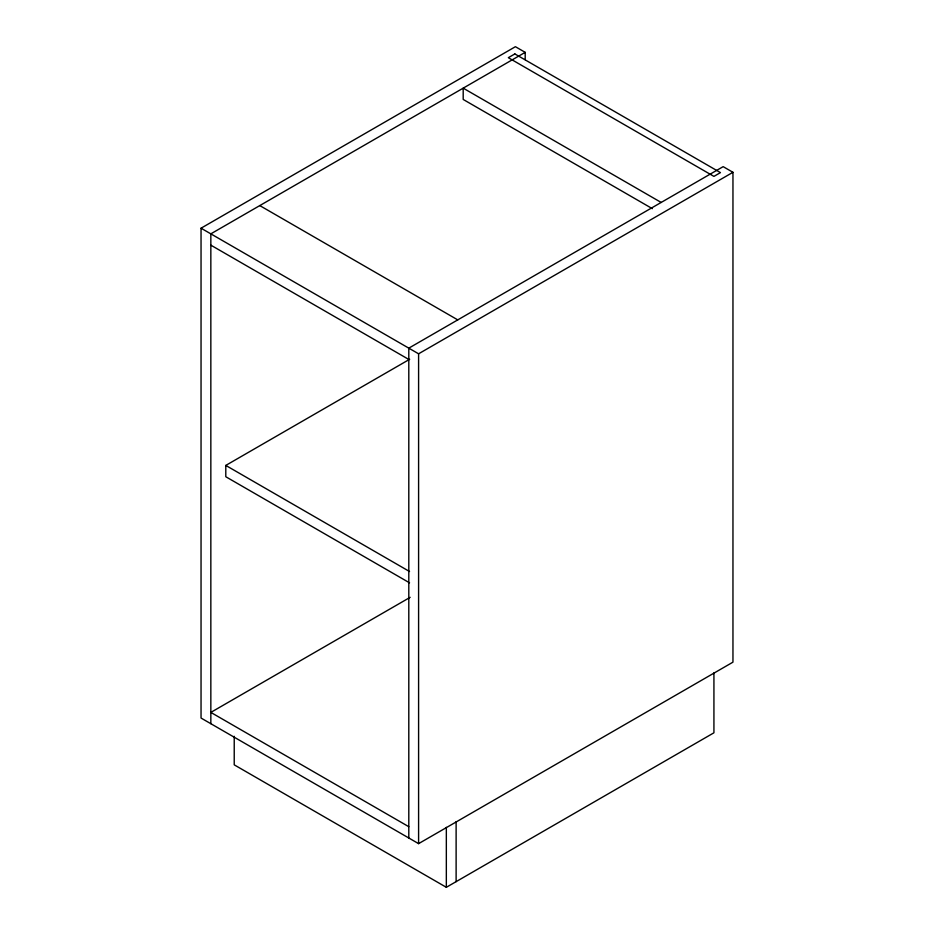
<?xml version="1.0" encoding="UTF-8"?>
<svg xmlns="http://www.w3.org/2000/svg" width="934" height="934" viewBox="0 0 934 934"><rect width="100%" height="100%" fill="white"/><g stroke="black" fill="none" stroke-linecap="round" stroke-linejoin="round"><path stroke-width="1.4" d="M408.8 837.996L408.8 348.148L723.161 166.649L732.956 172.3L732.956 662.159L418.595 843.647L201.043 718.048L201.043 228.2L515.405 46.7L525.2 52.351L525.2 59.636M525.2 52.351L210.839 233.85L210.839 723.698M201.043 228.2L418.595 353.799L732.956 172.3M409.547 582.828L225.794 476.737L225.794 465.424L409.676 359.263M410.166 597.316L210.839 712.397L408.8 826.695M234.224 736.296L234.224 764.841L446.335 887.3L713.926 732.805L713.926 672.865M661.167 202.445L463.194 88.146L463.194 99.448L652.341 208.656M259.78 205.585L457.753 319.883M210.839 245.152L408.8 359.45M225.794 465.424L409.547 571.515M456.119 821.698L456.119 881.649M446.335 827.349L446.335 887.3M418.595 353.799L418.595 843.647M514.856 53.927L508.329 57.686L713.926 176.386L720.453 172.615L514.856 53.927"/></g></svg>
